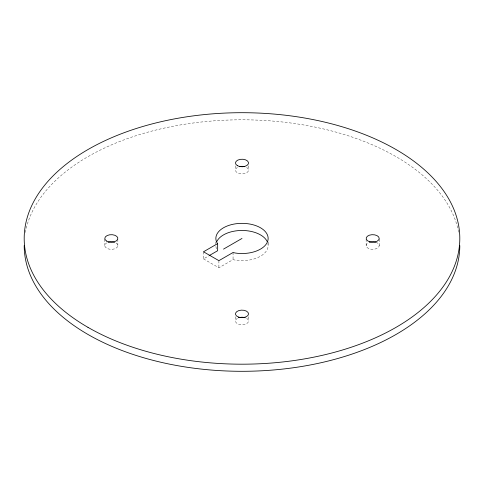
<?xml version="1.0" encoding="UTF-8"?>
<svg xmlns="http://www.w3.org/2000/svg" width="484" height="484" viewBox="0 0 484 484"><rect width="100%" height="100%" fill="white"/><g stroke="black" fill="none" stroke-linecap="round" stroke-linejoin="round"><path stroke-width="0.36" stroke-dasharray="2.42 1.81" d="M203.498 251.783L203.498 258.892L208.646 255.921M203.498 258.892L218.901 267.785L233.058 259.612L235.236 260.132A26.136 15.089 0 0 0 267.912 243.585M379.214 239.156L379.214 245.557M366.146 239.156L366.146 245.557M268.136 242L268.136 245.557M248.534 165.843L248.534 170.108M248.534 316.736L248.534 321.007M235.466 165.843L235.466 170.108M235.466 316.736L235.466 321.007M233.058 252.497L233.058 259.612M218.901 260.67L218.901 267.785M215.864 242L215.864 244.136M117.854 239.156L117.854 245.557M104.786 239.156L104.786 245.557M25.392 232.429A217.8 125.743 0 0 1 242 119.808A217.8 125.743 0 0 1 458.608 232.429M246.622 318.339A6.534 3.775 0 0 1 246.622 323.669A6.534 3.775 0 0 1 237.378 323.669A6.534 3.775 0 0 1 237.378 318.339M375.947 242.29A6.534 3.775 0 0 1 378.034 247.723A6.534 3.775 0 0 1 368.481 248.449A6.534 3.775 0 0 1 368.058 242.889M115.942 242.889A6.534 3.775 0 0 1 115.942 248.225A6.534 3.775 0 0 1 106.698 248.225A6.534 3.775 0 0 1 106.698 242.889M246.622 167.44A6.534 3.775 0 0 1 246.622 172.776A6.534 3.775 0 0 1 237.378 172.776A6.534 3.775 0 0 1 237.378 167.44M216.487 248.824A26.136 15.089 0 0 1 215.864 245.557"/><path stroke-width="0.73" d="M217.655 243.603L203.498 251.783L218.901 260.67L233.058 252.497L235.236 253.017A26.136 15.089 0 0 0 268.039 239.755A26.136 15.089 0 0 0 239.719 223.408A26.136 15.089 0 0 0 216.753 242.351L217.655 243.603L217.655 250.718L209.288 255.552M223.517 249.115L242 238.443M459.8 245.557A217.8 125.743 0 0 1 242 371.301A217.8 125.743 0 0 1 24.2 245.557M238.733 317.74A6.534 3.775 0 0 1 245.267 317.74M369.413 242.29A6.534 3.775 0 0 1 375.947 242.29M108.053 242.29A6.534 3.775 0 0 1 114.587 242.29M239.235 166.69A6.534 3.775 0 0 1 244.765 166.69M216.753 241.649A26.136 15.089 0 0 1 242 230.469A26.136 15.089 0 0 1 267.247 241.649M87.991 327.359A217.8 125.743 0 0 0 452.377 270.992A217.8 125.743 0 0 0 185.632 116.983A217.8 125.743 0 0 0 87.991 327.359M238.733 317.159A6.534 3.775 0 0 0 248.534 313.892A6.534 3.775 0 0 0 238.733 310.625A6.534 3.775 0 0 0 238.733 317.159M369.413 241.71A6.534 3.775 0 0 0 379.214 238.443A6.534 3.775 0 0 0 369.413 235.176A6.534 3.775 0 0 0 369.413 241.71M106.698 241.111A6.534 3.775 0 0 0 117.63 239.423A6.534 3.775 0 0 0 109.626 234.8A6.534 3.775 0 0 0 106.698 241.111M237.378 165.661A6.534 3.775 0 0 0 248.31 163.973A6.534 3.775 0 0 0 240.306 159.351A6.534 3.775 0 0 0 237.378 165.661"/></g></svg>
